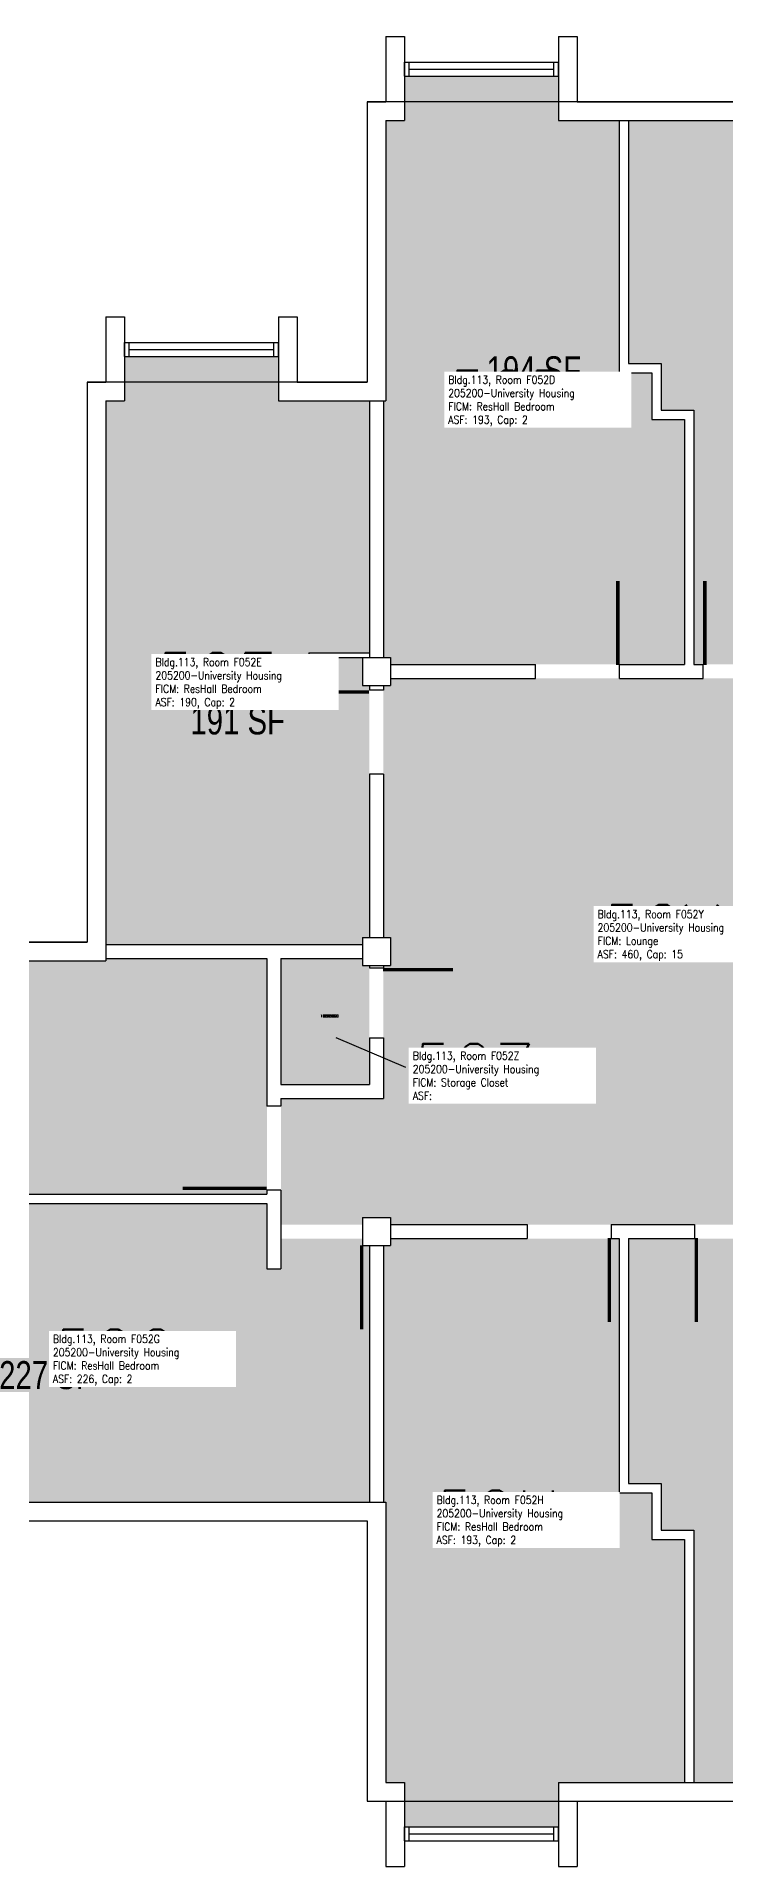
# Model space of a CAD drawing. Header units: inches. Extents: x -168 to 3268, y -1228 to 4808.
# Drawn here: x 814 to 1110, y -32 to 752 of the extents above; entities that cross this region are included whole.
import ezdxf
from ezdxf.enums import TextEntityAlignment as Align

# ---------------------------------------------------------------- set-up
doc = ezdxf.new("R2010")
doc.units = ezdxf.units.IN
doc.header["$LTSCALE"] = 100
doc.header["$MEASUREMENT"] = 0
for name, color, linetype in [('A-DOOR', 2, 'CONTINUOUS'), ('A-FP', 16, 'CONTINUOUS'), ('A-GLAZ', 1, 'CONTINUOUS'), ('A-GLAZ-SILL', 2, 'CONTINUOUS'), ('A-IDEN-RNUM', 7, 'CONTINUOUS'), ('A-IDEN-SNUM', 4, 'CONTINUOUS'), ('A-IDEN-VNUM', 4, 'CONTINUOUS'), ('A-WALL', 5, 'CONTINUOUS'), ('AREA-TEXT', 3, 'CONTINUOUS'), ('Rooms-Category-Color', 7, 'CONTINUOUS'), ('Rooms-College-Color', 7, 'CONTINUOUS'), ('Rooms-Department-Color', 7, 'CONTINUOUS'), ('Rooms-Division-Color', 7, 'CONTINUOUS'), ('Rooms-Information', 7, 'CONTINUOUS')]:
    doc.layers.add(name, color=color, linetype=linetype)
doc.styles.add('AREA', font='arial.ttf', dxfattribs={"width": 0.75, "height": 12})
doc.styles.add('ROOMSNUMBER', font='TXT.SHX', dxfattribs={"height": 1})
doc.styles.add('ROOMVNUMBER', font='simplex.shx', dxfattribs={"width": 0.85})

msp = doc.modelspace()

# ---------------------------------------------------------------- hatches: boundary and pattern name
at = {"layer": 'Rooms-Category-Color', "true_color": 0x728ef3}
for points in [[(963, 596), (963, 486), (966, 486), (966, 483), (1028.21, 483), (1064.21, 483), (1092, 483), (1064.21, 483), (1092, 483), (1092, 588), (1078, 588), (1078, 608), (1064, 608), (1064, 716), (1038, 716), (1038, 735), (972, 735), (972, 716), (964, 716), (964, 596)], [(1068, 612), (1082, 612), (1082, 592), (1096, 592), (1096, 483), (1136.02, 483), (1194, 483), (1194, 486), (1197, 486), (1197, 716), (1188, 716), (1188, 735), (1122, 735), (1122, 716), (1068, 716)], [(954, 363), (954, 366), (957, 366), (957, 435.97), (957, 471.97), (957, 474), (954, 474), (954, 486), (931, 486), (931, 488), (957, 488), (957, 596), (918, 596), (918, 615), (852, 615), (852, 596), (844, 596), (844, 363), (919, 363)], [(963, 322.95), (963, 297), (919, 297), (919, 293.76), (919, 257.76), (919, 243), (954, 243), (954, 246), (966, 246), (966, 243), (1024.58, 243), (1060.58, 243), (1096.39, 243), (1060.58, 243), (1096.39, 243), (1132.39, 243), (1196, 243), (1196, 244), (1204, 244), (1244, 244), (1304, 244), (1304, 243), (1364.64, 243), (1364.64, 287), (1161, 287), (1161, 433), (1267, 433.26), (1270.05, 433.27), (1303, 433.34), (1306.05, 433.35), (1364.64, 433.35), (1364.64, 477), (1302.68, 477), (1266.68, 477), (1206, 477), (1206, 474), (1194, 474), (1194, 477), (1136.02, 477), (1100.02, 477), (1064.21, 477), (1100.02, 477), (1064.21, 477), (1028.21, 477), (966, 477), (966, 474), (963, 474), (963, 471.97), (963, 435.97), (963, 366), (966, 366), (966, 354), (963, 354), (963, 352.95)], [(913, 357), (913, 293.76), (913, 257.76), (913, 256), (805, 256), (805, 242), (785, 242), (785, 228), (680, 228), (680, 282), (661, 282), (661, 348), (680, 348), (680, 356), (844, 356), (844, 357)], [(919, 357), (919, 303), (957, 303), (957, 322.95), (957, 352.95), (957, 354), (954, 354), (954, 357)], [(913, 224), (919, 224), (919, 237), (954, 237), (954, 234), (957, 234), (957, 124), (754, 124), (754, 105), (688, 105), (688, 124), (680, 124), (680, 224), (789, 224), (789, 238), (809, 238), (809, 252), (913, 252)], [(1064, 128), (1078, 128), (1078, 108), (1092, 108), (1092, 4), (1038, 4), (1038, -15), (972, -15), (972, 4), (964, 4), (964, 124), (963, 124), (963, 234), (966, 234), (966, 237), (1024.58, 237), (1064, 237)], [(1122, 4), (1096, 4), (1096, 112), (1082, 112), (1082, 132), (1068, 132), (1068, 237), (1096.39, 237), (1068, 237), (1096.39, 237), (1132.39, 237), (1196, 237), (1196, 4), (1188, 4), (1188, -15), (1122, -15)]]:
    msp.add_hatch(color=171, dxfattribs=at).paths.add_polyline_path(points)
at = {"layer": 'Rooms-College-Color', "true_color": 0xadadad}
for points in [[(963, 596), (963, 486), (966, 486), (966, 483), (1028.21, 483), (1064.21, 483), (1092, 483), (1064.21, 483), (1092, 483), (1092, 588), (1078, 588), (1078, 608), (1064, 608), (1064, 716), (1038, 716), (1038, 735), (972, 735), (972, 716), (964, 716), (964, 596)], [(1068, 612), (1082, 612), (1082, 592), (1096, 592), (1096, 483), (1136.02, 483), (1194, 483), (1194, 486), (1197, 486), (1197, 716), (1188, 716), (1188, 735), (1122, 735), (1122, 716), (1068, 716)], [(954, 363), (954, 366), (957, 366), (957, 435.97), (957, 471.97), (957, 474), (954, 474), (954, 486), (931, 486), (931, 488), (957, 488), (957, 596), (918, 596), (918, 615), (852, 615), (852, 596), (844, 596), (844, 363), (919, 363)], [(963, 322.95), (963, 297), (919, 297), (919, 293.76), (919, 257.76), (919, 243), (954, 243), (954, 246), (966, 246), (966, 243), (1024.58, 243), (1060.58, 243), (1096.39, 243), (1060.58, 243), (1096.39, 243), (1132.39, 243), (1196, 243), (1196, 244), (1204, 244), (1244, 244), (1304, 244), (1304, 243), (1364.64, 243), (1364.64, 287), (1161, 287), (1161, 433), (1267, 433.26), (1270.05, 433.27), (1303, 433.34), (1306.05, 433.35), (1364.64, 433.35), (1364.64, 477), (1302.68, 477), (1266.68, 477), (1206, 477), (1206, 474), (1194, 474), (1194, 477), (1136.02, 477), (1100.02, 477), (1064.21, 477), (1100.02, 477), (1064.21, 477), (1028.21, 477), (966, 477), (966, 474), (963, 474), (963, 471.97), (963, 435.97), (963, 366), (966, 366), (966, 354), (963, 354), (963, 352.95)], [(913, 357), (913, 293.76), (913, 257.76), (913, 256), (805, 256), (805, 242), (785, 242), (785, 228), (680, 228), (680, 282), (661, 282), (661, 348), (680, 348), (680, 356), (844, 356), (844, 357)], [(919, 357), (919, 303), (957, 303), (957, 322.95), (957, 352.95), (957, 354), (954, 354), (954, 357)], [(913, 224), (919, 224), (919, 237), (954, 237), (954, 234), (957, 234), (957, 124), (754, 124), (754, 105), (688, 105), (688, 124), (680, 124), (680, 224), (789, 224), (789, 238), (809, 238), (809, 252), (913, 252)], [(1064, 128), (1078, 128), (1078, 108), (1092, 108), (1092, 4), (1038, 4), (1038, -15), (972, -15), (972, 4), (964, 4), (964, 124), (963, 124), (963, 234), (966, 234), (966, 237), (1024.58, 237), (1064, 237)], [(1122, 4), (1096, 4), (1096, 112), (1082, 112), (1082, 132), (1068, 132), (1068, 237), (1096.39, 237), (1068, 237), (1096.39, 237), (1132.39, 237), (1196, 237), (1196, 4), (1188, 4), (1188, -15), (1122, -15)]]:
    msp.add_hatch(color=253, dxfattribs=at).paths.add_polyline_path(points)
at = {"layer": 'Rooms-Department-Color', "true_color": 0x604aed}
for points in [[(963, 596), (963, 486), (966, 486), (966, 483), (1028.21, 483), (1064.21, 483), (1092, 483), (1064.21, 483), (1092, 483), (1092, 588), (1078, 588), (1078, 608), (1064, 608), (1064, 716), (1038, 716), (1038, 735), (972, 735), (972, 716), (964, 716), (964, 596)], [(1068, 612), (1082, 612), (1082, 592), (1096, 592), (1096, 483), (1136.02, 483), (1194, 483), (1194, 486), (1197, 486), (1197, 716), (1188, 716), (1188, 735), (1122, 735), (1122, 716), (1068, 716)], [(954, 363), (954, 366), (957, 366), (957, 435.97), (957, 471.97), (957, 474), (954, 474), (954, 486), (931, 486), (931, 488), (957, 488), (957, 596), (918, 596), (918, 615), (852, 615), (852, 596), (844, 596), (844, 363), (919, 363)], [(963, 322.95), (963, 297), (919, 297), (919, 293.76), (919, 257.76), (919, 243), (954, 243), (954, 246), (966, 246), (966, 243), (1024.58, 243), (1060.58, 243), (1096.39, 243), (1060.58, 243), (1096.39, 243), (1132.39, 243), (1196, 243), (1196, 244), (1204, 244), (1244, 244), (1304, 244), (1304, 243), (1364.64, 243), (1364.64, 287), (1161, 287), (1161, 433), (1267, 433.26), (1270.05, 433.27), (1303, 433.34), (1306.05, 433.35), (1364.64, 433.35), (1364.64, 477), (1302.68, 477), (1266.68, 477), (1206, 477), (1206, 474), (1194, 474), (1194, 477), (1136.02, 477), (1100.02, 477), (1064.21, 477), (1100.02, 477), (1064.21, 477), (1028.21, 477), (966, 477), (966, 474), (963, 474), (963, 471.97), (963, 435.97), (963, 366), (966, 366), (966, 354), (963, 354), (963, 352.95)], [(913, 357), (913, 293.76), (913, 257.76), (913, 256), (805, 256), (805, 242), (785, 242), (785, 228), (680, 228), (680, 282), (661, 282), (661, 348), (680, 348), (680, 356), (844, 356), (844, 357)], [(919, 357), (919, 303), (957, 303), (957, 322.95), (957, 352.95), (957, 354), (954, 354), (954, 357)], [(913, 224), (919, 224), (919, 237), (954, 237), (954, 234), (957, 234), (957, 124), (754, 124), (754, 105), (688, 105), (688, 124), (680, 124), (680, 224), (789, 224), (789, 238), (809, 238), (809, 252), (913, 252)], [(1064, 128), (1078, 128), (1078, 108), (1092, 108), (1092, 4), (1038, 4), (1038, -15), (972, -15), (972, 4), (964, 4), (964, 124), (963, 124), (963, 234), (966, 234), (966, 237), (1024.58, 237), (1064, 237)], [(1122, 4), (1096, 4), (1096, 112), (1082, 112), (1082, 132), (1068, 132), (1068, 237), (1096.39, 237), (1068, 237), (1096.39, 237), (1132.39, 237), (1196, 237), (1196, 4), (1188, 4), (1188, -15), (1122, -15)]]:
    msp.add_hatch(color=173, dxfattribs=at).paths.add_polyline_path(points)
at = {"layer": 'Rooms-Division-Color', "true_color": 0x604aed}
for points in [[(963, 596), (963, 486), (966, 486), (966, 483), (1028.21, 483), (1064.21, 483), (1092, 483), (1064.21, 483), (1092, 483), (1092, 588), (1078, 588), (1078, 608), (1064, 608), (1064, 716), (1038, 716), (1038, 735), (972, 735), (972, 716), (964, 716), (964, 596)], [(1068, 612), (1082, 612), (1082, 592), (1096, 592), (1096, 483), (1136.02, 483), (1194, 483), (1194, 486), (1197, 486), (1197, 716), (1188, 716), (1188, 735), (1122, 735), (1122, 716), (1068, 716)], [(954, 363), (954, 366), (957, 366), (957, 435.97), (957, 471.97), (957, 474), (954, 474), (954, 486), (931, 486), (931, 488), (957, 488), (957, 596), (918, 596), (918, 615), (852, 615), (852, 596), (844, 596), (844, 363), (919, 363)], [(963, 322.95), (963, 297), (919, 297), (919, 293.76), (919, 257.76), (919, 243), (954, 243), (954, 246), (966, 246), (966, 243), (1024.58, 243), (1060.58, 243), (1096.39, 243), (1060.58, 243), (1096.39, 243), (1132.39, 243), (1196, 243), (1196, 244), (1204, 244), (1244, 244), (1304, 244), (1304, 243), (1364.64, 243), (1364.64, 287), (1161, 287), (1161, 433), (1267, 433.26), (1270.05, 433.27), (1303, 433.34), (1306.05, 433.35), (1364.64, 433.35), (1364.64, 477), (1302.68, 477), (1266.68, 477), (1206, 477), (1206, 474), (1194, 474), (1194, 477), (1136.02, 477), (1100.02, 477), (1064.21, 477), (1100.02, 477), (1064.21, 477), (1028.21, 477), (966, 477), (966, 474), (963, 474), (963, 471.97), (963, 435.97), (963, 366), (966, 366), (966, 354), (963, 354), (963, 352.95)], [(913, 357), (913, 293.76), (913, 257.76), (913, 256), (805, 256), (805, 242), (785, 242), (785, 228), (680, 228), (680, 282), (661, 282), (661, 348), (680, 348), (680, 356), (844, 356), (844, 357)], [(919, 357), (919, 303), (957, 303), (957, 322.95), (957, 352.95), (957, 354), (954, 354), (954, 357)], [(913, 224), (919, 224), (919, 237), (954, 237), (954, 234), (957, 234), (957, 124), (754, 124), (754, 105), (688, 105), (688, 124), (680, 124), (680, 224), (789, 224), (789, 238), (809, 238), (809, 252), (913, 252)], [(1064, 128), (1078, 128), (1078, 108), (1092, 108), (1092, 4), (1038, 4), (1038, -15), (972, -15), (972, 4), (964, 4), (964, 124), (963, 124), (963, 234), (966, 234), (966, 237), (1024.58, 237), (1064, 237)], [(1122, 4), (1096, 4), (1096, 112), (1082, 112), (1082, 132), (1068, 132), (1068, 237), (1096.39, 237), (1068, 237), (1096.39, 237), (1132.39, 237), (1196, 237), (1196, 4), (1188, 4), (1188, -15), (1122, -15)]]:
    msp.add_hatch(color=173, dxfattribs=at).paths.add_polyline_path(points)

# ---------------------------------------------------------------- linework, layer by layer
at = {"layer": 'A-DOOR'}
for points in [[(1063.46, 482.79, 1.5, 1.5, 0), (1063.46, 518.79, 0, 0, 0), (1062.71, 518.79, 0, 0, 0.414214), (1028.21, 481.29, 0, 0, 0.414214)], [(1100.77, 482.79, 1.5, 1.5, 0), (1100.77, 518.79, 0, 0, 0), (1101.52, 518.79, 0, 0, -0.414214), (1136.02, 481.29, 0, 0, -0.414214)], [(956.73, 471.22, 1.5, 1.5, 0), (920.73, 471.22, 0, 0, 0), (920.73, 470.47, 0, 0, 0.414214), (958.23, 435.97, 0, 0, 0.414214)], [(962.83, 352.2, 1.5, 1.5, 0), (992.83, 352.2, 0, 0, 0), (992.83, 352.95, 0, 0, -0.414214), (962.83, 322.95, 0, 0, -0.414214)], [(912.88, 258.51, 1.5, 1.5, 0), (876.88, 258.51, 0, 0, 0), (876.88, 259.26, 0, 0, -0.414214), (914.38, 293.76, 0, 0, -0.414214)], [(953.68, 234.1, 1.5, 1.5, 0), (953.68, 198.1, 0, 0, 0), (952.93, 198.1, 0, 0, -0.414214), (918.43, 235.6, 0, 0, -0.414214)], [(1059.83, 237.3, 1.5, 1.5, 0), (1059.83, 201.3, 0, 0, 0), (1059.08, 201.3, 0, 0, -0.414214), (1024.58, 238.8, 0, 0, -0.414214)], [(1097.14, 237.3, 1.5, 1.5, 0), (1097.14, 201.3, 0, 0, 0), (1097.89, 201.3, 0, 0, 0.414214), (1132.39, 238.8, 0, 0, 0.414214)]]:
    msp.add_lwpolyline(points, format="xyseb", dxfattribs=at)
at = {"layer": 'A-FP'}
msp.add_lwpolyline([(1784, -4), (1784, 116), (1904, 116), (1904, 356), (2068, 356), (2068, 604), (1784, 604), (1784, 724), (1536, 724), (1536, 684), (1444, 684), (1444, 724), (956, 724), (956, 604), (836, 604), (836, 364), (672, 364), (672, 116), (956, 116), (956, -4), (1204, -4), (1204, 36), (1296, 36), (1296, -4)], close=True, dxfattribs=at)
at = {"layer": 'A-GLAZ'}
for p, q in [((974, 738), (1036, 738)), ((854, 618), (916, 618)), ((974, -18), (1036, -18))]:
    msp.add_line(p, q, dxfattribs=at)
at = {"layer": 'A-GLAZ-SILL'}
for p, q in [((974, 741), (1036, 741)), ((974, 735), (1036, 735)), ((854, 621), (916, 621)), ((854, 615), (916, 615)), ((974, -15), (1036, -15)), ((974, -21), (1036, -21))]:
    msp.add_line(p, q, dxfattribs=at)
at = {"layer": 'A-IDEN-VNUM'}
msp.add_lwpolyline([(972.62, 310.3), (942.69, 323.02)], dxfattribs=at)
at = {"layer": 'A-WALL'}
for p, q in [((964, 752), (964, 724)), ((964, 752), (972, 752)), ((972, 752), (972, 716)), ((1038, 752), (1038, 716)), ((1038, 752), (1046, 752)), ((1046, 752), (1046, 724)), ((972, 741), (974, 741)), ((972, 735), (972, 741)), ((974, 735), (974, 741)), ((1036, 741), (1038, 741)), ((1036, 735), (1036, 741)), ((1038, 735), (1038, 741)), ((972, 735), (974, 735)), ((1036, 735), (1038, 735)), ((956, 724), (956, 604)), ((956, 724), (964, 724)), ((1046, 724), (1114, 724)), ((956, 716), (956, 604)), ((964, 716), (964, 596)), ((964, 716), (964, 596)), ((964, 716), (972, 716)), ((1038, 716), (1122, 716)), ((1064, 716), (1064, 608)), ((1068, 716), (1068, 612)), ((844, 632), (844, 604)), ((844, 632), (852, 632)), ((852, 632), (852, 596)), ((918, 632), (926, 632)), ((918, 632), (918, 596)), ((926, 632), (926, 604)), ((852, 621), (854, 621)), ((852, 615), (852, 621)), ((854, 615), (854, 621)), ((916, 621), (918, 621)), ((916, 615), (916, 621)), ((918, 615), (918, 621)), ((852, 615), (854, 615)), ((916, 615), (918, 615)), ((1068, 612), (1082, 612)), ((1082, 612), (1082, 592)), ((836, 604), (836, 364)), ((836, 604), (844, 604)), ((926, 604), (956, 604)), ((1064, 608), (1078, 608)), ((1078, 608), (1078, 588)), ((844, 596), (844, 356)), ((844, 596), (852, 596)), ((918, 596), (964, 596)), ((957, 596), (957, 486)), ((963, 596), (963, 486)), ((1078, 588), (1092, 588)), ((1082, 592), (1096, 592)), ((1092, 588), (1092, 483)), ((1096, 592), (1096, 483)), ((931, 488), (957, 488)), ((931, 488), (931, 486)), ((931, 486), (957, 486)), ((954, 486), (954, 474)), ((954, 486), (966, 486)), ((966, 486), (966, 474)), ((966, 483), (1028.21, 483)), ((1028.21, 477), (1028.21, 483)), ((1064.21, 483), (1092, 483)), ((1064.21, 477), (1064.21, 483)), ((1096, 483), (1100.02, 483)), ((1100.02, 477), (1100.02, 483)), ((954, 474), (966, 474)), ((957, 474), (957, 471.97)), ((963, 471.97), (957, 471.97)), ((963, 474), (963, 471.97)), ((966, 477), (1028.21, 477)), ((1064.21, 477), (1100.02, 477)), ((957, 435.97), (957, 366)), ((963, 435.97), (957, 435.97)), ((963, 435.97), (963, 366)), ((672, 364), (836, 364)), ((844, 363), (954, 363)), ((954, 366), (954, 354)), ((954, 366), (966, 366)), ((966, 366), (966, 354)), ((680, 356), (844, 356)), ((844, 357), (913, 357)), ((913, 357), (913, 293.76)), ((919, 357), (954, 357)), ((919, 357), (919, 303)), ((954, 354), (966, 354)), ((957, 354), (957, 352.95)), ((957, 352.95), (963, 352.95)), ((963, 354), (963, 352.95)), ((957, 322.95), (957, 303)), ((957, 322.95), (963, 322.95)), ((963, 322.95), (963, 297)), ((919, 303), (957, 303)), ((919, 293.76), (913, 293.76)), ((919, 297), (963, 297)), ((919, 297), (919, 293.76)), ((805, 256), (913, 256)), ((809, 252), (913, 252)), ((919, 257.76), (913, 257.76)), ((913, 257.76), (913, 256)), ((913, 252), (913, 224)), ((919, 257.76), (919, 224)), ((954, 246), (954, 234)), ((954, 246), (966, 246)), ((966, 246), (966, 234)), ((966, 243), (1024.58, 243)), ((966, 237), (1024.58, 237)), ((1024.58, 243), (1024.58, 237)), ((1060.58, 243), (1096.39, 243)), ((1060.58, 243), (1060.58, 237)), ((1060.58, 237), (1064, 237)), ((1064, 237), (1064, 128)), ((1068, 237), (1068, 132)), ((1068, 237), (1096.39, 237)), ((1096.39, 243), (1096.39, 237)), ((954, 234), (966, 234)), ((957, 234), (957, 124)), ((963, 234), (963, 124)), ((913, 224), (919, 224)), ((1064, 128), (1078, 128)), ((1068, 132), (1082, 132)), ((1078, 128), (1078, 108)), ((1082, 132), (1082, 112)), ((754, 124), (964, 124)), ((964, 124), (964, 4)), ((762, 116), (956, 116)), ((956, 116), (956, -4)), ((1082, 112), (1096, 112)), ((1096, 112), (1096, 4)), ((1078, 108), (1092, 108)), ((1092, 108), (1092, 4)), ((964, 4), (972, 4)), ((972, 4), (972, -32)), ((1038, 4), (1038, -32)), ((1038, 4), (1122, 4)), ((956, -4), (964, -4)), ((964, -4), (964, -32)), ((1046, -4), (1046, -32)), ((1046, -4), (1114, -4)), ((972, -21), (972, -15)), ((972, -15), (974, -15)), ((974, -21), (974, -15)), ((1036, -21), (1036, -15)), ((1036, -15), (1038, -15)), ((1038, -21), (1038, -15)), ((972, -21), (974, -21)), ((1036, -21), (1038, -21)), ((964, -32), (972, -32)), ((1038, -32), (1046, -32))]:
    msp.add_line(p, q, dxfattribs=at)

# ---------------------------------------------------------------- texts
at = {"layer": 'A-IDEN-RNUM', "style": 'ROOMSNUMBER', "width": 0.85}
for s, p in [('0052-D0', (1017, 597)), ('0052-E0', (891, 476)), ('0052-Y0', (1082, 368)), ('0052-Z0', (939.85, 332.35)), ('0052-G0', (848, 186)), ('0052-H0', (1012, 117))]:
    msp.add_text(s, height=1, dxfattribs=at).set_placement(p, align=Align.MIDDLE)
at = {"layer": 'A-IDEN-SNUM', "style": 'ROOMSNUMBER', "width": 0.85}
for s, p in [('1130F052D0', (1017, 597)), ('1130F052E0', (891, 476)), ('1130F052Y0', (1082, 368)), ('1130F052Z0', (939.85, 332.35)), ('1130F052G0', (848, 186)), ('1130F052H0', (1012, 117))]:
    msp.add_text(s, height=1, dxfattribs=at).set_placement(p, align=Align.MIDDLE)
at = {"layer": 'A-IDEN-VNUM', "style": 'ROOMVNUMBER', "width": 0.85}
for s, p in [('52D', (1017, 597)), ('52E', (891, 476)), ('52Y', (1082, 368)), ('52Z', (1001.79, 308.49)), ('52G', (848, 186)), ('52H', (1012, 117))]:
    msp.add_text(s, height=24, dxfattribs=at).set_placement(p, align=Align.MIDDLE)
at = {"layer": 'AREA-TEXT', "style": 'AREA', "width": 0.75}
for s, p in [('194 SF', (1027.5, 609)), ('191 SF', (900.5, 459)), ('227 SF', (818.5, 178.5)), ('193 SF', (1027.5, 111))]:
    msp.add_text(s, height=12, dxfattribs=at).set_placement(p, align=Align.MIDDLE_CENTER)

# ---------------------------------------------------------------- next in the draw order: texts
at = {"layer": 'Rooms-Information', "char_height": 3.4286, "width": 76.8, "attachment_point": 7, "style": 'ROOMVNUMBER', "bg_fill": 3, "box_fill_scale": 1.5, "bg_fill_color": 256, "bg_fill_true_color": 13158600, "bg_fill_transparency": 0}
for s, insert in [('Bldg.113, Room F052D^M^J205200-University Housing^M^JFICM: ResHall Bedroom^M^JASF: 193, Cap: 2', (990.77, 585)), ('Bldg.113, Room F052E^M^J205200-University Housing^M^JFICM: ResHall Bedroom^M^JASF: 190, Cap: 2', (865.26, 464)), ('Bldg.113, Room F052Y^M^J205200-University Housing^M^JFICM: Lounge^M^JASF: 460, Cap: 15', (1054.8, 356)), ('Bldg.113, Room F052Z^M^J205200-University Housing^M^JFICM: Storage Closet^M^JASF: ', (975.56, 296.49)), ('Bldg.113, Room F052G^M^J205200-University Housing^M^JFICM: ResHall Bedroom^M^JASF: 226, Cap: 2', (821.29, 174)), ('Bldg.113, Room F052H^M^J205200-University Housing^M^JFICM: ResHall Bedroom^M^JASF: 193, Cap: 2', (985.77, 105))]:
    msp.add_mtext(s, dxfattribs=dict(at, insert=insert))

doc.saveas('drawing.dxf')
